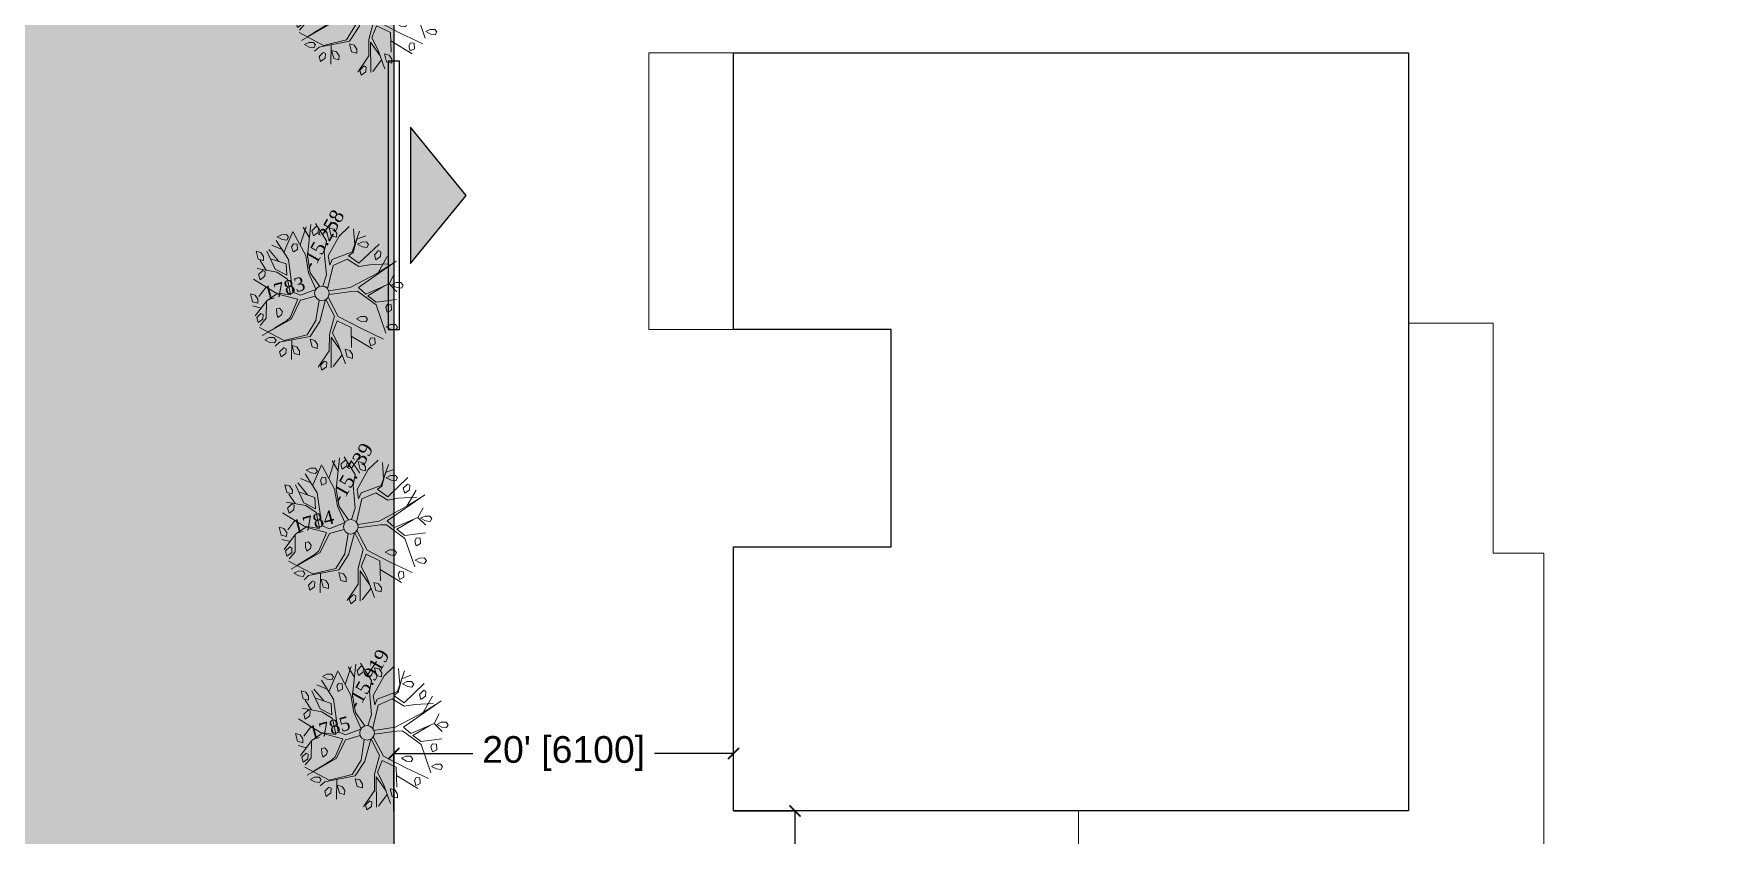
# Model space of a CAD drawing. Header units: millimetres. Extents: x -176651 to 388869, y -469666 to 486614.
# Drawn here: x 210177 to 240476, y 158208 to 172605 of the extents above; entities that cross this region are included whole.
import ezdxf
from ezdxf.enums import TextEntityAlignment as Align

# ---------------------------------------------------------------- set-up
doc = ezdxf.new("R2010")
doc.units = ezdxf.units.MM
doc.header["$PDMODE"] = 35
doc.header["$PDSIZE"] = 0.1
doc.linetypes.add('HIDDEN', pattern=[9.525, 6.35, -3.175])
doc.layers.get('Defpoints').update_dxf_attribs({"color": 252})
doc.layers.add('A- FURNITURE', color=252, linetype='Continuous', lineweight=0)
for name, color, linetype in [('ad-Dimension', 8, 'Continuous'), ('ad-Entrance Point', 4, 'Continuous'), ('ad-Plinth', 8, 'Continuous'), ('ad-Plot Boundary', 8, 'Continuous'), ('ad-Road', 8, 'Continuous'), ('ad-Road Hatch', 8, 'Continuous'), ('ad-Verandah', 8, 'Continuous'), ('Points', 7, 'Continuous'), ('Points-ELV', 6, 'Continuous'), ('Points-NUM', 4, 'Continuous'), ('Points-TXT', 3, 'Continuous')]:
    doc.layers.add(name, color=color, linetype=linetype)
doc.styles.add('ROMANS', font='times.ttf')
doc.styles.get("Standard").update_dxf_attribs({"font": 'arial.ttf'})
doc.dimstyles.new('Copy of A-100-DIM-INT (MM-FT)', dxfattribs={"dimscale": 500, "dimtxt": 2.4, "dimasz": 1, "dimexe": 0, "dimexo": 0, "dimgap": 1, "dimtad": 0, "dimdec": 0, "dimlfac": 0.03937, "dimdsep": 46, "dimlunit": 3, "dimtxsty": 'Standard', "dimblk": 'ARCHTICK', "dimcen": 0.025, "dimclrd": 256, "dimclre": 256, "dimclrt": 256, "dimazin": 2, "dimtfac": 1, "dimtdec": 0, "dimtix": 1, "dimtmove": 2, "dimatfit": 3, "dimldrblk": 'ARCHTICK', "dimfxl": 1, "dimtolj": 1, "dimtzin": 0, "dimarcsym": 0})

# ---------------------------------------------------------------- blocks, each defined once
blk = doc.blocks.new('A$C4fb60e89')
at = {"layer": 'ad-Road Hatch', "ltscale": 5, "transparency": 33554687}
h = blk.add_hatch(dxfattribs=at)
h.set_pattern_fill('AR-HBONE', color=256, scale=15)
h.set_pattern_definition([(45, (-193247.7, -428758.8), (0, 2155.2615), [4572, -1524]), (135, (-192170.1, -427681.1), (2e-13, 2155.2615), [4572, -1524])])
h.paths.add_polyline_path([(175594, -250241), (169178, -249341), (167473, -249057), (167473, -138694), (101313, -138694), (101313, -199954), (101308, -237995), (101040, -268291), (101008, -280968), (101066, -293684), (101243, -311127), (100910, -319344), (100949, -333937), (100669, -366960), (100727, -390983), (100669, -404586), (100538, -420418), (100467, -428759), (92426, -427265), (92163, -427209), (92163, -321454), (24803, -321454), (24803, -412961), (15653, -411029), (15654, -321452), (-19535, -321452), (-34427, -319477), (-65207, -315395), (-171770, -301268), (-185854, -298333), (-193248, -296832), (-193244, -292908), (-191914, -285219), (-191839, -284679), (-183397, -286393), (-169723, -289243), (-53141, -304698), (-18730, -309262), (15653, -309262), (15653, 703), (24803, 1115), (24803, -129544), (92163, -129544), (92163, 15133), (101313, 17713), (101313, -129544), (167473, -129544), (167473, 35552), (175738, 37855), (175849, 28595), (175836, 25947), (175777, 14040), (175855, 2316), (175660, -18036), (175731, -34039), (175718, -46839), (175673, -63402), (175816, -82072), (175542, -106356), (175490, -124641), (175575, -145019), (175731, -168892), (175797, -181269), (175797, -192667), (175744, -208200), (175829, -223277), (175888, -234871)])
h.paths.add_polyline_path([(24803, -309264), (92163, -309264), (92163, -138694), (24803, -138694)], flags=16)
at = {"layer": 'ad-Road', "ltscale": 5}
blk.add_lwpolyline([(24803, -309264), (92163, -309264), (92163, -138694), (24803, -138694)], close=True, dxfattribs=at)
blk = doc.blocks.new('zw$A88E')
at = {"layer": 'ad-Plot Boundary'}
blk.add_lwpolyline([(-150934, -314069), (-117254, -314069), (-117254, -266699), (-150934, -266699)], close=True, dxfattribs=at)
blk = doc.blocks.new('_ArchTick')
at = {"color": 0, "linetype": 'ByBlock', "const_width": 0.15}
blk.add_lwpolyline([(-0.5, -0.5), (0.5, 0.5)], dxfattribs=at)
blk = doc.blocks.new('*D13')
at = {"layer": 'ad-Dimension', "lineweight": -2, "transparency": 16777216}
for p, q in [((0, 0), (1103, 0)), ((1103, 0), (1103, -1419)), ((1103, -6100), (1103, -4681)), ((0, -6100), (1103, -6100))]:
    blk.add_line(p, q, dxfattribs=at)
at = {"layer": 'Defpoints', "color": 0, "ltscale": 5, "transparency": 16777216}
for p in [(0, 0), (0, -6100), (1103, -6100)]:
    blk.add_point(p, dxfattribs=at)
at = {"layer": 'ad-Dimension', "lineweight": -2, "ltscale": 5, "transparency": 16777216, "xscale": 200, "yscale": 200, "zscale": 200}
for p, rotation in [((1103, 0), 90), ((1103, -6100), 270)]:
    blk.add_blockref('_ArchTick', p, dxfattribs=dict(at, rotation=rotation))
at = {"layer": 'ad-Dimension', "ltscale": 5, "transparency": 16777216, "insert": (1103, -3050), "char_height": 480, "attachment_point": 5, "rotation": 90}
blk.add_mtext("\\A1;20' [6100]", dxfattribs=at)
blk = doc.blocks.new('*D14')
at = {"layer": 'ad-Dimension', "linetype": 'HIDDEN', "lineweight": -2, "transparency": 16777216}
blk.add_line((-6100, 0), (-6100, 1032), dxfattribs=at)
at = {"layer": 'ad-Dimension', "lineweight": -2, "transparency": 16777216}
for p, q in [((-6100, 1032), (-4681, 1032)), ((0, 1032), (-1419, 1032)), ((0, 0), (0, 1032))]:
    blk.add_line(p, q, dxfattribs=at)
at = {"layer": 'Defpoints', "color": 0, "ltscale": 5, "transparency": 16777216}
for p in [(-6100, 1032), (-6100, 0), (0, 0)]:
    blk.add_point(p, dxfattribs=at)
at = {"layer": 'ad-Dimension', "lineweight": -2, "ltscale": 5, "transparency": 16777216, "xscale": 200, "yscale": 200, "zscale": 200, "rotation": 180}
blk.add_blockref('_ArchTick', (-6100, 1032), dxfattribs=at)
at = {"layer": 'ad-Dimension', "lineweight": -2, "ltscale": 5, "transparency": 16777216, "xscale": 200, "yscale": 200, "zscale": 200}
blk.add_blockref('_ArchTick', (0, 1032), dxfattribs=at)
at = {"layer": 'ad-Dimension', "ltscale": 5, "transparency": 16777216, "insert": (-3050, 1032), "char_height": 480, "attachment_point": 5}
blk.add_mtext("\\A1;20' [6100]", dxfattribs=at)
blk = doc.blocks.new('POINTS')
at = {"layer": 'Points'}
blk.add_line((0, 0), (0, 0), dxfattribs=at)
blk.add_point((0, 0), dxfattribs=at)
at = {"layer": 'Points-ELV', "style": 'ROMANS'}
blk.add_attdef('ELEV', text='', height=1, rotation=45, dxfattribs=at).set_placement((0, 0), align=Align.BOTTOM_LEFT)
at = {"layer": 'Points-NUM', "style": 'ROMANS'}
blk.add_attdef('PTNUM', text='', height=1, dxfattribs=at).set_placement((0, 0), align=Align.BOTTOM_RIGHT)
at = {"layer": 'Points-TXT', "style": 'ROMANS'}
blk.add_attdef('DESC', text='', height=1, dxfattribs=at).set_placement((0, 0), align=Align.BOTTOM_RIGHT)
blk = doc.blocks.new('ERFWEF')
at = {"color": 219, "linetype": 'Continuous', "true_color": 0x642165}
for p, q in [((260795.22, 1945739.7), (260795.218, 1945739.554)), ((260795.22, 1945739.7), (260795.296, 1945739.656)), ((260795.567, 1945739.414), (260795.45, 1945739.67)), ((260795.678, 1945739.608), (260795.52, 1945739.734)), ((260795.743, 1945739.406), (260795.621, 1945739.793)), ((260795.741, 1945739.867), (260795.655, 1945739.85)), ((260795.655, 1945739.85), (260795.728, 1945739.781)), ((260795.695, 1945739.551), (260795.948, 1945739.873)), ((260795.728, 1945739.781), (260795.805, 1945739.749)), ((260795.823, 1945739.846), (260795.741, 1945739.867)), ((260795.805, 1945739.749), (260795.848, 1945739.791)), ((260795.848, 1945739.791), (260795.823, 1945739.846)), ((260796.061, 1945739.39), (260795.955, 1945739.855)), ((260796.013, 1945739.602), (260796.202, 1945739.889)), ((260796.09, 1945739.382), (260796.294, 1945739.908)), ((260796.204, 1945739.695), (260796.149, 1945739.895)), ((260796.378, 1945739.844), (260796.284, 1945739.793)), ((260796.284, 1945739.793), (260796.286, 1945739.698)), ((260796.286, 1945739.698), (260796.383, 1945739.735)), ((260796.378, 1945739.844), (260796.41, 1945739.814)), ((260796.487, 1945739.548), (260796.379, 1945739.903)), ((260796.383, 1945739.735), (260796.41, 1945739.814)), ((260796.45, 1945739.671), (260796.665, 1945739.854)), ((260796.597, 1945739.758), (260796.596, 1945739.612)), ((260796.597, 1945739.758), (260796.674, 1945739.714)), ((260796.701, 1945739.631), (260796.674, 1945739.714)), ((260796.731, 1945739.57), (260796.95, 1945739.689)), ((260795.482, 1945739.241), (260795.158, 1945739.395)), ((260795.218, 1945739.554), (260795.303, 1945739.505)), ((260795.307, 1945739.324), (260795.246, 1945739.519)), ((260795.324, 1945739.573), (260795.296, 1945739.656)), ((260795.303, 1945739.505), (260795.324, 1945739.573)), ((260795.465, 1945739.298), (260795.405, 1945739.649)), ((260795.679, 1945739.339), (260795.436, 1945739.503)), ((260795.667, 1945738.818), (260795.743, 1945739.406)), ((260795.901, 1945739.654), (260795.857, 1945739.612)), ((260795.857, 1945739.612), (260795.859, 1945739.517)), ((260795.859, 1945739.517), (260795.879, 1945739.519)), ((260795.879, 1945739.519), (260795.945, 1945739.534)), ((260795.963, 1945739.631), (260795.901, 1945739.654)), ((260795.945, 1945739.534), (260795.963, 1945739.631)), ((260796.028, 1945739.079), (260796.061, 1945739.39)), ((260796.057, 1945739.07), (260796.09, 1945739.382)), ((260796.328, 1945738.961), (260796.398, 1945739.366)), ((260796.398, 1945739.366), (260796.487, 1945739.548)), ((260796.447, 1945739.279), (260796.731, 1945739.57)), ((260796.596, 1945739.612), (260796.68, 1945739.563)), ((260796.68, 1945739.563), (260796.701, 1945739.631)), ((260796.884, 1945739.235), (260797.107, 1945739.562)), ((260796.895, 1945739.22), (260797.022, 1945739.435)), ((260796.96, 1945739.347), (260797.014, 1945739.629)), ((260797.094, 1945739.363), (260797.008, 1945739.345)), ((260797.019, 1945739.438), (260797.193, 1945739.454)), ((260797.177, 1945739.341), (260797.094, 1945739.363)), ((260795.361, 1945738.89), (260795.044, 1945739.227)), ((260795.249, 1945739.334), (260795.155, 1945739.283)), ((260795.155, 1945739.283), (260795.157, 1945739.188)), ((260795.157, 1945739.188), (260795.254, 1945739.225)), ((260795.249, 1945739.334), (260795.281, 1945739.303)), ((260795.254, 1945739.225), (260795.281, 1945739.303)), ((260795.638, 1945739.139), (260795.465, 1945739.298)), ((260795.632, 1945739.072), (260795.482, 1945739.241)), ((260795.616, 1945738.789), (260795.632, 1945739.072)), ((260795.679, 1945739.339), (260795.638, 1945739.139)), ((260796.08, 1945738.763), (260796.028, 1945739.079)), ((260796.159, 1945738.792), (260796.057, 1945739.07)), ((260796.283, 1945738.715), (260796.487, 1945739.091)), ((260796.432, 1945739.111), (260796.447, 1945739.279)), ((260796.432, 1945739.111), (260796.5, 1945739.201)), ((260796.487, 1945739.091), (260796.759, 1945739.133)), ((260796.5, 1945739.201), (260796.884, 1945739.235)), ((260796.759, 1945739.133), (260796.93, 1945738.949)), ((260796.803, 1945739.185), (260796.895, 1945739.22)), ((260796.822, 1945739.159), (260796.803, 1945739.185)), ((260796.824, 1945739.158), (260796.945, 1945739.007)), ((260796.945, 1945739.007), (260797.386, 1945739.246)), ((260797.008, 1945739.345), (260797.082, 1945739.276)), ((260797.082, 1945739.276), (260797.158, 1945739.245)), ((260797.158, 1945739.245), (260797.202, 1945739.287)), ((260797.202, 1945739.287), (260797.177, 1945739.341)), ((260797.347, 1945739.134), (260797.253, 1945739.083)), ((260797.253, 1945739.083), (260797.255, 1945738.988)), ((260797.347, 1945739.134), (260797.379, 1945739.103)), ((260797.352, 1945739.025), (260797.379, 1945739.103)), ((260795.171, 1945738.79), (260794.902, 1945738.583)), ((260795.04, 1945738.69), (260794.909, 1945738.766)), ((260794.921, 1945738.99), (260794.919, 1945738.843)), ((260794.919, 1945738.843), (260795.004, 1945738.794)), ((260794.921, 1945738.99), (260794.997, 1945738.945)), ((260795.025, 1945738.862), (260794.997, 1945738.945)), ((260795.004, 1945738.794), (260795.025, 1945738.862)), ((260795.226, 1945739.033), (260795.055, 1945738.904)), ((260795.165, 1945738.788), (260795.08, 1945738.491)), ((260795.381, 1945738.867), (260795.171, 1945738.79)), ((260795.611, 1945738.78), (260795.361, 1945738.89)), ((260795.691, 1945738.687), (260795.381, 1945738.867)), ((260795.78, 1945738.729), (260795.667, 1945738.818)), ((260795.78, 1945738.729), (260796.074, 1945738.757)), ((260796.212, 1945738.783), (260796.328, 1945738.961)), ((260796.68, 1945738.628), (260797.232, 1945738.752)), ((260797.6, 1945738.867), (260796.824, 1945738.591)), ((260796.93, 1945738.949), (260797.126, 1945738.929)), ((260797.126, 1945738.929), (260797.447, 1945738.863)), ((260797.232, 1945738.752), (260797.469, 1945738.989)), ((260797.232, 1945738.752), (260797.495, 1945738.834)), ((260797.255, 1945738.988), (260797.352, 1945739.025)), ((260795.012, 1945738.6), (260794.919, 1945738.549)), ((260794.919, 1945738.549), (260794.92, 1945738.454)), ((260794.92, 1945738.454), (260795.018, 1945738.492)), ((260795.08, 1945738.491), (260794.942, 1945738.396)), ((260795.012, 1945738.6), (260795.044, 1945738.57)), ((260795.018, 1945738.492), (260795.044, 1945738.57)), ((260795.284, 1945738.521), (260795.302, 1945738.604)), ((260795.285, 1945738.447), (260795.284, 1945738.521)), ((260795.361, 1945738.476), (260795.285, 1945738.447)), ((260795.302, 1945738.604), (260795.36, 1945738.602)), ((260795.36, 1945738.602), (260795.392, 1945738.531)), ((260795.392, 1945738.531), (260795.361, 1945738.476)), ((260795.717, 1945738.672), (260795.498, 1945738.394)), ((260795.763, 1945738.646), (260795.509, 1945738.36)), ((260795.691, 1945738.688), (260795.717, 1945738.672)), ((260795.763, 1945738.645), (260795.764, 1945738.644)), ((260796.033, 1945738.646), (260795.764, 1945738.644)), ((260796.084, 1945738.557), (260795.931, 1945738.22)), ((260796.197, 1945738.535), (260795.993, 1945738.184)), ((260796.203, 1945738.537), (260796.272, 1945738.209)), ((260796.336, 1945738.18), (260796.252, 1945738.566)), ((260796.282, 1945738.608), (260796.687, 1945738.554)), ((260796.294, 1945738.669), (260796.68, 1945738.628)), ((260796.687, 1945738.554), (260796.789, 1945738.53)), ((260796.789, 1945738.53), (260797.047, 1945738.204)), ((260796.824, 1945738.591), (260796.92, 1945738.442)), ((260796.92, 1945738.442), (260797.371, 1945738.507)), ((260796.947, 1945738.403), (260797.284, 1945738.495)), ((260797.371, 1945738.507), (260797.505, 1945738.652)), ((260797.371, 1945738.507), (260797.469, 1945738.334)), ((260797.5, 1945738.497), (260797.414, 1945738.48)), ((260797.414, 1945738.48), (260797.488, 1945738.411)), ((260797.582, 1945738.476), (260797.5, 1945738.497)), ((260797.607, 1945738.421), (260797.582, 1945738.476)), ((260795.286, 1945738.021), (260794.921, 1945738.361)), ((260795.509, 1945738.36), (260794.929, 1945738.21)), ((260795.19, 1945738.286), (260795.048, 1945738.245)), ((260795.418, 1945738.354), (260795.185, 1945738.286)), ((260795.498, 1945738.394), (260795.418, 1945738.354)), ((260795.931, 1945738.22), (260795.709, 1945738.009)), ((260795.993, 1945738.184), (260795.754, 1945737.971)), ((260796.272, 1945738.209), (260796.099, 1945737.911)), ((260796.336, 1945738.18), (260796.672, 1945737.872)), ((260796.947, 1945738.403), (260797.06, 1945738.255)), ((260797.047, 1945738.204), (260797.083, 1945737.668)), ((260797.06, 1945738.255), (260797.428, 1945738.205)), ((260797.248, 1945738.161), (260797.205, 1945738.119)), ((260797.311, 1945738.138), (260797.248, 1945738.161)), ((260797.488, 1945738.411), (260797.564, 1945738.379)), ((260797.564, 1945738.379), (260797.607, 1945738.421)), ((260795.042, 1945738.142), (260794.956, 1945738.125)), ((260794.956, 1945738.125), (260795.03, 1945738.056)), ((260795.03, 1945738.056), (260795.106, 1945738.025)), ((260795.124, 1945738.121), (260795.042, 1945738.142)), ((260795.199, 1945738.013), (260795.103, 1945737.963)), ((260795.106, 1945738.025), (260795.149, 1945738.067)), ((260795.149, 1945738.067), (260795.124, 1945738.121)), ((260795.239, 1945737.894), (260795.155, 1945737.849)), ((260795.155, 1945737.849), (260795.157, 1945737.754)), ((260795.754, 1945737.971), (260795.199, 1945738.013)), ((260795.281, 1945737.87), (260795.244, 1945737.904)), ((260795.254, 1945737.791), (260795.281, 1945737.87)), ((260795.709, 1945738.009), (260795.286, 1945738.021)), ((260795.418, 1945737.991), (260795.324, 1945737.659)), ((260795.401, 1945737.894), (260795.399, 1945737.747)), ((260795.401, 1945737.894), (260795.477, 1945737.849)), ((260795.505, 1945737.766), (260795.477, 1945737.849)), ((260795.741, 1945737.924), (260795.739, 1945737.778)), ((260795.741, 1945737.924), (260795.817, 1945737.88)), ((260795.844, 1945737.797), (260795.817, 1945737.88)), ((260796.116, 1945737.855), (260795.975, 1945737.328)), ((260796.099, 1945737.911), (260796.019, 1945737.63)), ((260796.116, 1945737.855), (260796.217, 1945737.574)), ((260796.298, 1945738.112), (260796.157, 1945737.925)), ((260796.157, 1945737.925), (260796.206, 1945737.697)), ((260796.298, 1945738.112), (260796.508, 1945737.932)), ((260796.508, 1945737.932), (260796.422, 1945737.584)), ((260796.726, 1945738.076), (260796.64, 1945738.059)), ((260796.64, 1945738.059), (260796.713, 1945737.989)), ((260796.672, 1945737.872), (260797.014, 1945737.579)), ((260796.713, 1945737.989), (260796.79, 1945737.958)), ((260796.808, 1945738.055), (260796.726, 1945738.076)), ((260796.79, 1945737.958), (260796.833, 1945738)), ((260796.833, 1945738), (260796.808, 1945738.055)), ((260797.205, 1945738.119), (260797.207, 1945738.024)), ((260797.207, 1945738.024), (260797.227, 1945738.026)), ((260797.227, 1945738.026), (260797.292, 1945738.042)), ((260797.292, 1945738.042), (260797.311, 1945738.138)), ((260795.157, 1945737.754), (260795.254, 1945737.791)), ((260795.399, 1945737.747), (260795.484, 1945737.698)), ((260795.484, 1945737.698), (260795.505, 1945737.766)), ((260795.739, 1945737.778), (260795.824, 1945737.729)), ((260796.019, 1945737.63), (260795.752, 1945737.399)), ((260795.824, 1945737.729), (260795.844, 1945737.797)), ((260796.206, 1945737.697), (260796.239, 1945737.326)), ((260796.301, 1945737.586), (260796.299, 1945737.439)), ((260796.301, 1945737.586), (260796.377, 1945737.541)), ((260796.405, 1945737.458), (260796.377, 1945737.541)), ((260796.471, 1945737.782), (260796.779, 1945737.458)), ((260796.803, 1945737.656), (260796.76, 1945737.614)), ((260796.76, 1945737.614), (260796.762, 1945737.519)), ((260796.866, 1945737.633), (260796.803, 1945737.656)), ((260796.847, 1945737.536), (260796.866, 1945737.633)), ((260797.207, 1945737.796), (260797.121, 1945737.779)), ((260797.121, 1945737.779), (260797.194, 1945737.71)), ((260797.194, 1945737.71), (260797.271, 1945737.679)), ((260797.289, 1945737.775), (260797.207, 1945737.796)), ((260797.271, 1945737.679), (260797.314, 1945737.721)), ((260797.314, 1945737.721), (260797.289, 1945737.775)), ((260795.891, 1945737.474), (260795.797, 1945737.422)), ((260795.797, 1945737.422), (260795.799, 1945737.328)), ((260795.799, 1945737.328), (260795.896, 1945737.365)), ((260795.891, 1945737.474), (260795.923, 1945737.443)), ((260795.896, 1945737.365), (260795.923, 1945737.443)), ((260796.224, 1945737.499), (260796.015, 1945737.339)), ((260796.299, 1945737.439), (260796.384, 1945737.39)), ((260796.384, 1945737.39), (260796.405, 1945737.458)), ((260796.762, 1945737.519), (260796.782, 1945737.521)), ((260796.782, 1945737.521), (260796.847, 1945737.536))]:
    blk.add_line(p, q, dxfattribs=at)
blk.add_circle((260796.163, 1945738.661), 0.131, dxfattribs=at)
blk = doc.blocks.new('zw$1761')
at = {"color": 6, "xscale": 39.3712485404797, "yscale": 39.3712485404797, "zscale": 39.3712485404797, "rotation": 15.20137085992779}
for p in [(10180165.4, -76616042.8, -1282.8), (10180137.5, -76616251.5, -1275.9), (10180157.9, -76616416.6, -1294.9), (10180169.4, -76616562.4, -1302)]:
    blk.add_blockref('ERFWEF', p, dxfattribs=at)
at = {"layer": 'Points', "linetype": 'Continuous'}
ref = blk.add_blockref('POINTS', (1662.5, 1837.9, -600.7), dxfattribs=dict(at, xscale=39.3712485404797, yscale=39.3712485404797, zscale=39.3712485404797, rotation=15.20137085992779))
ref.add_attrib('PTNUM', '1783', dxfattribs={"layer": 'Points-NUM', "height": 9.84, "rotation": 15.2014, "style": 'ROMANS'}).set_placement((1652.3, 1837.7, -600.7), align=Align.BOTTOM_RIGHT)
ref.add_attrib('ELEV', '-15.258', dxfattribs={"layer": 'Points-ELV', "height": 9.84, "rotation": 60.2014, "style": 'ROMANS'}).set_placement((1658.6, 1852.1, -600.7), align=Align.BOTTOM_LEFT)
ref = blk.add_blockref('POINTS', (1682.9, 1672.8, -619.7), dxfattribs=dict(at, xscale=39.3712485404797, yscale=39.3712485404797, zscale=39.3712485404797, rotation=15.20137085992779))
ref.add_attrib('PTNUM', '1784', dxfattribs={"layer": 'Points-NUM', "height": 9.84, "rotation": 15.2014, "style": 'ROMANS'}).set_placement((1672.7, 1672.6, -619.7), align=Align.BOTTOM_RIGHT)
ref.add_attrib('ELEV', '-15.739', dxfattribs={"layer": 'Points-ELV', "height": 9.84, "rotation": 60.2014, "style": 'ROMANS'}).set_placement((1679, 1687.1, -619.7), align=Align.BOTTOM_LEFT)
ref = blk.add_blockref('POINTS', (1694.3, 1527, -626.8), dxfattribs=dict(at, xscale=39.3712485404797, yscale=39.3712485404797, zscale=39.3712485404797, rotation=15.20137085992779))
ref.add_attrib('PTNUM', '1785', dxfattribs={"layer": 'Points-NUM', "height": 9.84, "rotation": 15.2014, "style": 'ROMANS'}).set_placement((1684.2, 1526.8, -626.8), align=Align.BOTTOM_RIGHT)
ref.add_attrib('ELEV', '-15.919', dxfattribs={"layer": 'Points-ELV', "height": 9.84, "rotation": 60.2014, "style": 'ROMANS'}).set_placement((1690.5, 1541.2, -626.8), align=Align.BOTTOM_LEFT)
blk = doc.blocks.new('$ZCDB_AUDIT_GENERATED_25A5F3')
at = {"layer": 'ad-Entrance Point', "ltscale": 5}
h = blk.add_hatch(color=256, dxfattribs=at)
h.dxf.hatch_style = 1
h.paths.add_polyline_path([(-300, -1187.5), (-300, -3637.5), (-1300, -2412.5)])
for points in [[(-100, 0), (100, 0), (100, -4825), (-100, -4825)], [(-300, -1187.5), (-300, -3637.5), (-1300, -2412.5)]]:
    blk.add_lwpolyline(points, close=True, dxfattribs=at)
blk = doc.blocks.new('$ZCDB_AUDIT_GENERATED_25A5FB')
at = {"layer": 'ad-Entrance Point', "ltscale": 5, "xscale": -1}
blk.add_blockref('$ZCDB_AUDIT_GENERATED_25A5F3', (24803, -256644), dxfattribs=at)
blk = doc.blocks.new('zw$F00C')
at = {"layer": 'ad-Plinth', "ltscale": 5}
blk.add_lwpolyline([(0, 13620), (12120, 13620), (12120, 0), (0, 0), (0, 4745), (2830, 4745), (2830, 8645), (0, 8645)], close=True, dxfattribs=at)
at = {"layer": 'ad-Verandah', "lineweight": 9}
for points in [[(0, 13620), (-1520, 13620), (-1520, 8645), (0, 8645)], [(6195, 0), (12120, 0), (12120, 8760), (13640, 8760), (13640, 4630), (14550, 4630), (14550, -1210), (6195, -1210)]]:
    blk.add_lwpolyline(points, close=True, dxfattribs=at)
at = {"layer": 'ad-Dimension'}
dim = blk.add_linear_dim(base=(-6100, 1031.8), p1=(0, 0), p2=(-6100, 0), dimstyle='Copy of A-100-DIM-INT (MM-FT)', override={"dimscale": 200}, dxfattribs=at)
dim.commit()
dim.dimension.update_dxf_attribs({"geometry": '*D14', "text_midpoint": (-3050, 1031.8)})
dim = blk.add_linear_dim(base=(1102.9, -6100), p1=(0, 0), p2=(0, -6100), angle=90, dimstyle='Copy of A-100-DIM-INT (MM-FT)', override={"dimscale": 200}, dxfattribs=at)
dim.commit()
dim.dimension.update_dxf_attribs({"geometry": '*D13', "text_midpoint": (1102.9, -3050)})
blk = doc.blocks.new('zw$898C')
at = {"layer": 'ad-Plinth', "ltscale": 5}
blk.add_blockref('zw$F00C', (30903, -270114), dxfattribs=at)

msp = doc.modelspace()

# ---------------------------------------------------------------- block references
at = {"layer": 'ad-Road', "ltscale": 5}
msp.add_blockref('A$C4fb60e89', (191839, 428759), dxfattribs=at)

# ---------------------------------------------------------------- next in the draw order: block references
at = {"ltscale": 5}
msp.add_blockref('zw$898C', (191839, 428759), dxfattribs=at)
at = {"layer": 'A- FURNITURE', "color": 6, "xscale": 25.39807961885639, "yscale": 25.39807961885639, "zscale": 25.39807961885639}
msp.add_blockref('zw$1761', (173127, 121263), dxfattribs=at)
at = {"layer": 'ad-Entrance Point', "ltscale": 5}
msp.add_blockref('$ZCDB_AUDIT_GENERATED_25A5FB', (191839, 428759), dxfattribs=at)
at = {"layer": 'ad-Plot Boundary', "ltscale": 5}
msp.add_blockref('zw$A88E', (367577, 466614), dxfattribs=at)

doc.saveas('drawing.dxf')
